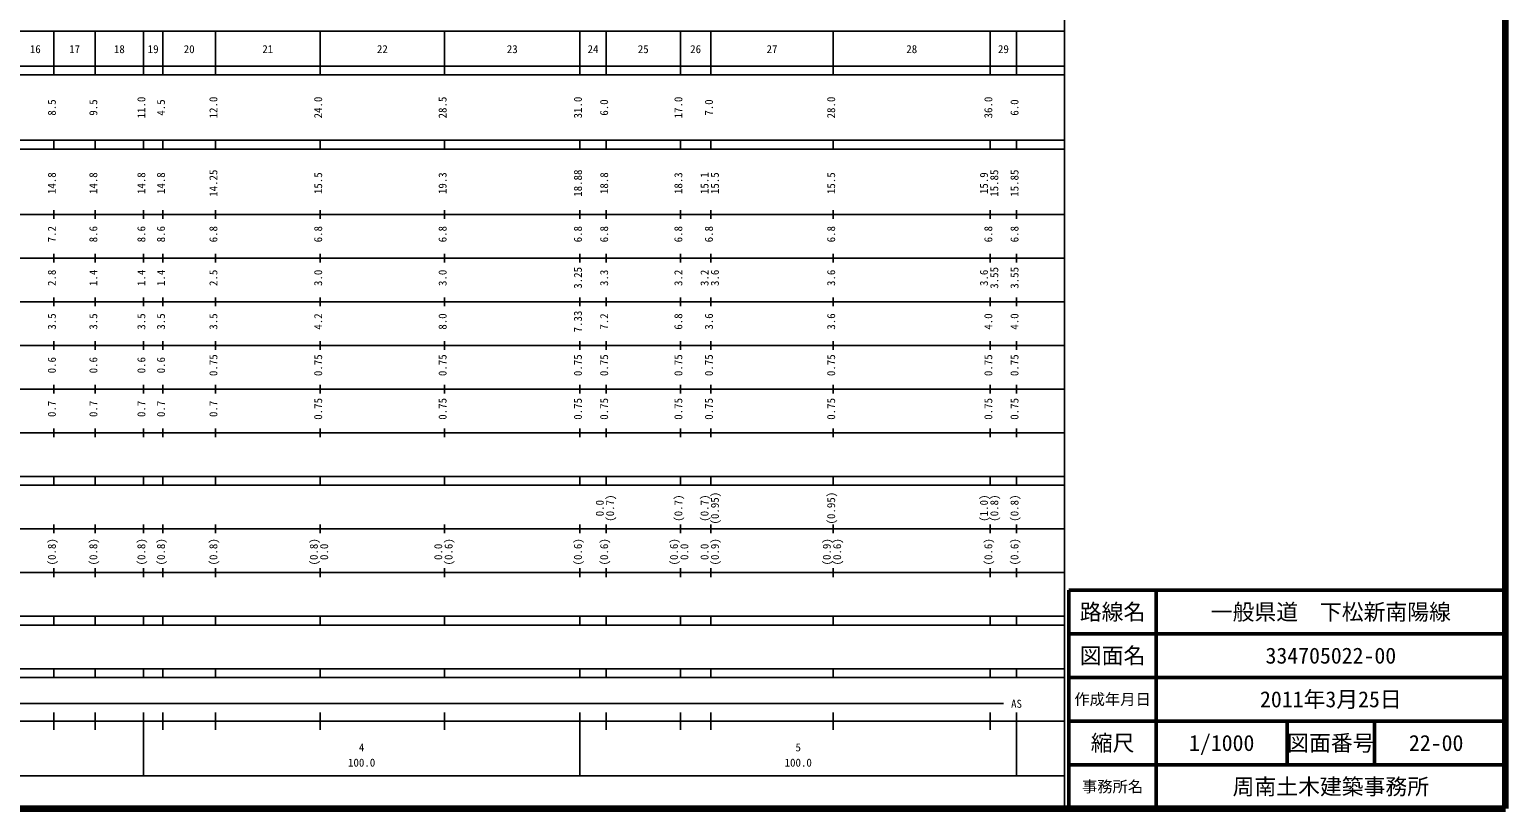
# Model space of a CAD drawing. Units: millimetres on the paper, enlarged 1000 times. Extents: x 40000 to 680000, y 20000 to 380000.
# Drawn here: x 341926 to 680000, y 20000 to 198357 of the extents above; entities that cross this region are included whole.
import ezdxf
from ezdxf.enums import TextEntityAlignment as Align

# ---------------------------------------------------------------- set-up
doc = ezdxf.new("R2010")
doc.units = ezdxf.units.MM
doc.header["$LTSCALE"] = 1000
for name, color, linetype, lineweight in [('M-TTL', 2, 'Continuous', 140), ('M-TTL-BAND', 7, 'Continuous', 25), ('M-TTL-FRAM', 2, 'Continuous', 50), ('M-TTL-LINE', 7, 'Continuous', 50)]:
    doc.layers.add(name, color=color, linetype=linetype, lineweight=lineweight)
doc.layers.add('M-TTL-TXT', color=7, linetype='Continuous')
doc.styles.add('ＭＳ ゴシック', font='')
doc.styles.get('ＭＳ ゴシック').set_extended_font_data('MS Gothic')

msp = doc.modelspace()

# ---------------------------------------------------------------- linework, layer by layer
at = {"layer": 'M-TTL'}
for p, q in [((680000, 20000), (680000, 380000)), ((40000, 20000), (680000, 20000))]:
    msp.add_line(p, q, dxfattribs=at)
at = {"layer": 'M-TTL-BAND'}
for p, q in [((579000, 20000), (579000, 370000)), ((68000, 198000), (579000, 198000)), ((347500, 188000), (347500, 198000)), ((357000, 188000), (357000, 198000)), ((368000, 188000), (368000, 198000)), ((372500, 188000), (372500, 198000)), ((384500, 188000), (384500, 198000)), ((408500, 188000), (408500, 198000)), ((437000, 188000), (437000, 198000)), ((468000, 188000), (468000, 198000)), ((474000, 188000), (474000, 198000)), ((491000, 188000), (491000, 198000)), ((498000, 188000), (498000, 198000)), ((526000, 188000), (526000, 198000)), ((562000, 188000), (562000, 198000)), ((568000, 188000), (568000, 198000)), ((40000, 190000), (579000, 190000)), ((40000, 188000), (579000, 188000)), ((40000, 173000), (579000, 173000)), ((347500, 171000), (347500, 173000)), ((357000, 171000), (357000, 173000)), ((368000, 171000), (368000, 173000)), ((372500, 171000), (372500, 173000)), ((384500, 171000), (384500, 173000)), ((408500, 171000), (408500, 173000)), ((437000, 171000), (437000, 173000)), ((468000, 171000), (468000, 173000)), ((474000, 171000), (474000, 173000)), ((491000, 171000), (491000, 173000)), ((498000, 171000), (498000, 173000)), ((526000, 171000), (526000, 173000)), ((562000, 171000), (562000, 173000)), ((568000, 171000), (568000, 173000)), ((40000, 171000), (579000, 171000)), ((40000, 156000), (579000, 156000)), ((347500, 155000), (347500, 157000)), ((357000, 155000), (357000, 157000)), ((368000, 155000), (368000, 157000)), ((372500, 155000), (372500, 157000)), ((384500, 155000), (384500, 157000)), ((408500, 155000), (408500, 157000)), ((437000, 155000), (437000, 157000)), ((468000, 155000), (468000, 157000)), ((474000, 155000), (474000, 157000)), ((491000, 155000), (491000, 157000)), ((498000, 155000), (498000, 157000)), ((526000, 155000), (526000, 157000)), ((562000, 155000), (562000, 157000)), ((568000, 155000), (568000, 157000)), ((46000, 146000), (579000, 146000)), ((347500, 145000), (347500, 147000)), ((357000, 145000), (357000, 147000)), ((368000, 145000), (368000, 147000)), ((372500, 145000), (372500, 147000)), ((384500, 145000), (384500, 147000)), ((408500, 145000), (408500, 147000)), ((437000, 145000), (437000, 147000)), ((468000, 145000), (468000, 147000)), ((474000, 145000), (474000, 147000)), ((491000, 145000), (491000, 147000)), ((498000, 145000), (498000, 147000)), ((526000, 145000), (526000, 147000)), ((562000, 145000), (562000, 147000)), ((568000, 145000), (568000, 147000)), ((52000, 136000), (579000, 136000)), ((347500, 135000), (347500, 137000)), ((357000, 135000), (357000, 137000)), ((368000, 135000), (368000, 137000)), ((372500, 135000), (372500, 137000)), ((384500, 135000), (384500, 137000)), ((408500, 135000), (408500, 137000)), ((437000, 135000), (437000, 137000)), ((468000, 135000), (468000, 137000)), ((474000, 135000), (474000, 137000)), ((491000, 135000), (491000, 137000)), ((498000, 135000), (498000, 137000)), ((526000, 135000), (526000, 137000)), ((562000, 135000), (562000, 137000)), ((568000, 135000), (568000, 137000)), ((46000, 126000), (579000, 126000)), ((347500, 125000), (347500, 127000)), ((357000, 125000), (357000, 127000)), ((368000, 125000), (368000, 127000)), ((372500, 125000), (372500, 127000)), ((384500, 125000), (384500, 127000)), ((408500, 125000), (408500, 127000)), ((437000, 125000), (437000, 127000)), ((468000, 125000), (468000, 127000)), ((474000, 125000), (474000, 127000)), ((491000, 125000), (491000, 127000)), ((498000, 125000), (498000, 127000)), ((526000, 125000), (526000, 127000)), ((562000, 125000), (562000, 127000)), ((568000, 125000), (568000, 127000)), ((52000, 116000), (579000, 116000)), ((347500, 115000), (347500, 117000)), ((357000, 115000), (357000, 117000)), ((368000, 115000), (368000, 117000)), ((372500, 115000), (372500, 117000)), ((384500, 115000), (384500, 117000)), ((408500, 115000), (408500, 117000)), ((437000, 115000), (437000, 117000)), ((468000, 115000), (468000, 117000)), ((474000, 115000), (474000, 117000)), ((491000, 115000), (491000, 117000)), ((498000, 115000), (498000, 117000)), ((526000, 115000), (526000, 117000)), ((562000, 115000), (562000, 117000)), ((568000, 115000), (568000, 117000)), ((46000, 106000), (579000, 106000)), ((347500, 105000), (347500, 107000)), ((357000, 105000), (357000, 107000)), ((368000, 105000), (368000, 107000)), ((372500, 105000), (372500, 107000)), ((384500, 105000), (384500, 107000)), ((408500, 105000), (408500, 107000)), ((437000, 105000), (437000, 107000)), ((468000, 105000), (468000, 107000)), ((474000, 105000), (474000, 107000)), ((491000, 105000), (491000, 107000)), ((498000, 105000), (498000, 107000)), ((526000, 105000), (526000, 107000)), ((562000, 105000), (562000, 107000)), ((568000, 105000), (568000, 107000)), ((40000, 96000), (579000, 96000)), ((347500, 94000), (347500, 96000)), ((357000, 94000), (357000, 96000)), ((368000, 94000), (368000, 96000)), ((372500, 94000), (372500, 96000)), ((384500, 94000), (384500, 96000)), ((408500, 94000), (408500, 96000)), ((437000, 94000), (437000, 96000)), ((468000, 94000), (468000, 96000)), ((474000, 94000), (474000, 96000)), ((491000, 94000), (491000, 96000)), ((498000, 94000), (498000, 96000)), ((526000, 94000), (526000, 96000)), ((562000, 94000), (562000, 96000)), ((568000, 94000), (568000, 96000)), ((40000, 94000), (579000, 94000)), ((347500, 83000), (347500, 85000)), ((357000, 83000), (357000, 85000)), ((368000, 83000), (368000, 85000)), ((372500, 83000), (372500, 85000)), ((384500, 83000), (384500, 85000)), ((408500, 83000), (408500, 85000)), ((437000, 83000), (437000, 85000)), ((468000, 83000), (468000, 85000)), ((474000, 83000), (474000, 85000)), ((491000, 83000), (491000, 85000)), ((498000, 83000), (498000, 85000)), ((526000, 83000), (526000, 85000)), ((562000, 83000), (562000, 85000)), ((568000, 83000), (568000, 85000)), ((49000, 84000), (579000, 84000)), ((347500, 73000), (347500, 75000)), ((357000, 73000), (357000, 75000)), ((368000, 73000), (368000, 75000)), ((372500, 73000), (372500, 75000)), ((384500, 73000), (384500, 75000)), ((408500, 73000), (408500, 75000)), ((437000, 73000), (437000, 75000)), ((468000, 73000), (468000, 75000)), ((474000, 73000), (474000, 75000)), ((491000, 73000), (491000, 75000)), ((498000, 73000), (498000, 75000)), ((526000, 73000), (526000, 75000)), ((562000, 73000), (562000, 75000)), ((568000, 73000), (568000, 75000)), ((40000, 74000), (579000, 74000)), ((40000, 64000), (579000, 64000)), ((40000, 62000), (579000, 62000)), ((347500, 62000), (347500, 64000)), ((357000, 62000), (357000, 64000)), ((368000, 62000), (368000, 64000)), ((372500, 62000), (372500, 64000)), ((384500, 62000), (384500, 64000)), ((408500, 62000), (408500, 64000)), ((437000, 62000), (437000, 64000)), ((468000, 62000), (468000, 64000)), ((474000, 62000), (474000, 64000)), ((491000, 62000), (491000, 64000)), ((498000, 62000), (498000, 64000)), ((526000, 62000), (526000, 64000)), ((562000, 62000), (562000, 64000)), ((568000, 62000), (568000, 64000)), ((40000, 52000), (579000, 52000)), ((347500, 50000), (347500, 52000)), ((357000, 50000), (357000, 52000)), ((368000, 50000), (368000, 52000)), ((372500, 50000), (372500, 52000)), ((384500, 50000), (384500, 52000)), ((408500, 50000), (408500, 52000)), ((437000, 50000), (437000, 52000)), ((468000, 50000), (468000, 52000)), ((474000, 50000), (474000, 52000)), ((491000, 50000), (491000, 52000)), ((498000, 50000), (498000, 52000)), ((526000, 50000), (526000, 52000)), ((562000, 50000), (562000, 52000)), ((568000, 50000), (568000, 52000)), ((40000, 50000), (579000, 50000)), ((71000, 44000), (565000, 44000)), ((347500, 38000), (347500, 42000)), ((357000, 38000), (357000, 42000)), ((368000, 27500), (368000, 42000)), ((372500, 38000), (372500, 42000)), ((384500, 38000), (384500, 42000)), ((408500, 38000), (408500, 42000)), ((437000, 38000), (437000, 42000)), ((468000, 27500), (468000, 42000)), ((474000, 38000), (474000, 42000)), ((491000, 38000), (491000, 42000)), ((498000, 38000), (498000, 42000)), ((526000, 38000), (526000, 42000)), ((562000, 38000), (562000, 42000)), ((568000, 27500), (568000, 42000)), ((40000, 40000), (579000, 40000)), ((68000, 27500), (579000, 27500))]:
    msp.add_line(p, q, dxfattribs=at)
at = {"layer": 'M-TTL-FRAM'}
for p, q in [((680000, 70000), (580000, 70000)), ((580000, 70000), (580000, 20000))]:
    msp.add_line(p, q, dxfattribs=at)
at = {"layer": 'M-TTL-LINE'}
for p, q in [((600000, 70000), (600000, 20000)), ((680000, 60000), (580000, 60000)), ((680000, 50000), (580000, 50000)), ((680000, 40000), (580000, 40000)), ((630000, 40000), (630000, 30000)), ((650000, 40000), (650000, 30000)), ((680000, 30000), (580000, 30000))]:
    msp.add_line(p, q, dxfattribs=at)

# ---------------------------------------------------------------- texts
at = {"layer": 'M-TTL-BAND', "style": 'ＭＳ ゴシック'}
for s, p in [('16', (343250, 192405)), ('17', (352250, 192405)), ('18', (362500, 192405)), ('19', (370250, 192405)), ('20', (378500, 192405)), ('21', (396500, 192405)), ('22', (422750, 192405)), ('23', (452500, 192405)), ('24', (471000, 192405)), ('25', (482500, 192405)), ('26', (494500, 192405)), ('27', (512000, 192405)), ('28', (544000, 192405)), ('29', (565000, 192405)), ('AS', (568000, 42500)), ('4', (418000, 32523)), ('5', (518000, 32523)), ('100.0', (418000, 29033)), ('100.0', (518000, 29033))]:
    msp.add_text(s, height=1833, dxfattribs=at).set_placement(p, align=Align.BOTTOM_CENTER)
for s, p in [('11.0', (369000, 180500)), ('12.0', (385500, 180500)), ('24.0', (409500, 180500)), ('28.5', (438000, 180500)), ('31.0', (469000, 180500)), ('17.0', (492000, 180500)), ('28.0', (527000, 180500)), ('36.0', (563000, 180500)), ('8.5', (348500, 180500)), ('9.5', (358000, 180500)), ('4.5', (373500, 180500)), ('6.0', (475000, 180500)), ('7.0', (499000, 180500)), ('6.0', (569000, 180500)), ('14.25', (385500, 163174)), ('18.88', (469000, 163174)), ('15.85', (564370, 163174)), ('15.85', (569000, 163174)), ('14.8', (348500, 163174)), ('14.8', (358000, 163174)), ('14.8', (369000, 163174)), ('14.8', (373500, 163174)), ('15.5', (409500, 163174)), ('19.3', (438000, 163174)), ('18.8', (475000, 163174)), ('18.3', (492000, 163174)), ('15.1', (498000, 163174)), ('15.5', (500370, 163174)), ('15.5', (527000, 163174)), ('15.9', (562000, 163174)), ('7.2', (348500, 151500)), ('8.6', (358000, 151500)), ('8.6', (369000, 151500)), ('8.6', (373500, 151500)), ('6.8', (385500, 151500)), ('6.8', (409500, 151500)), ('6.8', (438000, 151500)), ('6.8', (469000, 151500)), ('6.8', (475000, 151500)), ('6.8', (492000, 151500)), ('6.8', (499000, 151500)), ('6.8', (527000, 151500)), ('6.8', (563000, 151500)), ('6.8', (569000, 151500)), ('2.8', (348500, 141500)), ('1.4', (358000, 141500)), ('1.4', (369000, 141500)), ('1.4', (373500, 141500)), ('2.5', (385500, 141500)), ('3.0', (409500, 141500)), ('3.0', (438000, 141500)), ('3.25', (469000, 141500)), ('3.3', (475000, 141500)), ('3.2', (492000, 141500)), ('3.2', (498000, 141500)), ('3.6', (500370, 141500)), ('3.6', (527000, 141500)), ('3.6', (562000, 141500)), ('3.55', (564370, 141500)), ('3.55', (569000, 141500)), ('3.5', (348500, 131500)), ('3.5', (358000, 131500)), ('3.5', (369000, 131500)), ('3.5', (373500, 131500)), ('3.5', (385500, 131500)), ('4.2', (409500, 131500)), ('8.0', (438000, 131500)), ('7.33', (469000, 131500)), ('7.2', (475000, 131500)), ('6.8', (492000, 131500)), ('3.6', (499000, 131500)), ('3.6', (527000, 131500)), ('4.0', (563000, 131500)), ('4.0', (569000, 131500)), ('0.6', (348500, 121500)), ('0.6', (358000, 121500)), ('0.6', (369000, 121500)), ('0.6', (373500, 121500)), ('0.75', (385500, 121500)), ('0.75', (409500, 121500)), ('0.75', (438000, 121500)), ('0.75', (469000, 121500)), ('0.75', (475000, 121500)), ('0.75', (492000, 121500)), ('0.75', (499000, 121500)), ('0.75', (527000, 121500)), ('0.75', (563000, 121500)), ('0.75', (569000, 121500)), ('0.7', (348500, 111500)), ('0.7', (358000, 111500)), ('0.7', (369000, 111500)), ('0.7', (373500, 111500)), ('0.7', (385500, 111500)), ('0.75', (409500, 111500)), ('0.75', (438000, 111500)), ('0.75', (469000, 111500)), ('0.75', (475000, 111500)), ('0.75', (492000, 111500)), ('0.75', (499000, 111500)), ('0.75', (527000, 111500)), ('0.75', (563000, 111500)), ('0.75', (569000, 111500)), ('(0.7)', (476370, 88764)), ('(0.7)', (492000, 88764)), ('(0.7)', (498000, 88764)), ('(0.95)', (500370, 88764)), ('(0.95)', (527000, 88764)), ('(1.0)', (562000, 88764)), ('(0.8)', (564370, 88764)), ('(0.8)', (569000, 88764)), ('0.0', (474000, 88764)), ('(0.8)', (348500, 78764)), ('(0.8)', (358000, 78764)), ('(0.8)', (369000, 78764)), ('(0.8)', (373500, 78764)), ('(0.8)', (385500, 78764)), ('(0.8)', (408500, 78764)), ('(0.6)', (439370, 78764)), ('(0.6)', (469000, 78764)), ('(0.6)', (475000, 78764)), ('(0.6)', (491000, 78764)), ('(0.9)', (500370, 78764)), ('(0.9)', (526000, 78764)), ('(0.6)', (528370, 78764)), ('(0.6)', (563000, 78764)), ('(0.6)', (569000, 78764)), ('0.0', (410870, 78764)), ('0.0', (437000, 78764)), ('0.0', (493370, 78764)), ('0.0', (498000, 78764))]:
    msp.add_text(s, height=1833, rotation=90, dxfattribs=at).set_placement(p, align=Align.BOTTOM_CENTER)
at = {"layer": 'M-TTL-TXT', "style": 'ＭＳ ゴシック'}
for s, height, p in [('路線名', 3666, (590000, 65000)), ('路線名', 3666, (590000, 65000)), ('一般県道\u3000下松新南陽線', 3666, (640000, 65000)), ('図面名', 3666, (590000, 55000)), ('図面名', 3666, (590000, 55000)), ('334705022-00', 3666, (640000, 55000)), ('2011年3月25日', 3666, (640000, 45000)), ('作成年月日', 2566, (590000, 45000)), ('作成年月日', 2566, (590000, 45000)), ('縮尺', 3666, (590000, 35000)), ('縮尺', 3666, (590000, 35000)), ('図面番号', 3666, (640000, 35000)), ('図面番号', 3666, (640000, 35000)), ('1/1000', 3666, (615000, 35000)), ('22-00', 3666, (664125, 35000)), ('周南土木建築事務所', 3666, (640000, 25000)), ('事務所名', 2566, (590000, 25000)), ('事務所名', 2566, (590000, 25000))]:
    msp.add_text(s, height=height, dxfattribs=at).set_placement(p, align=Align.MIDDLE_CENTER)

doc.saveas('drawing.dxf')
